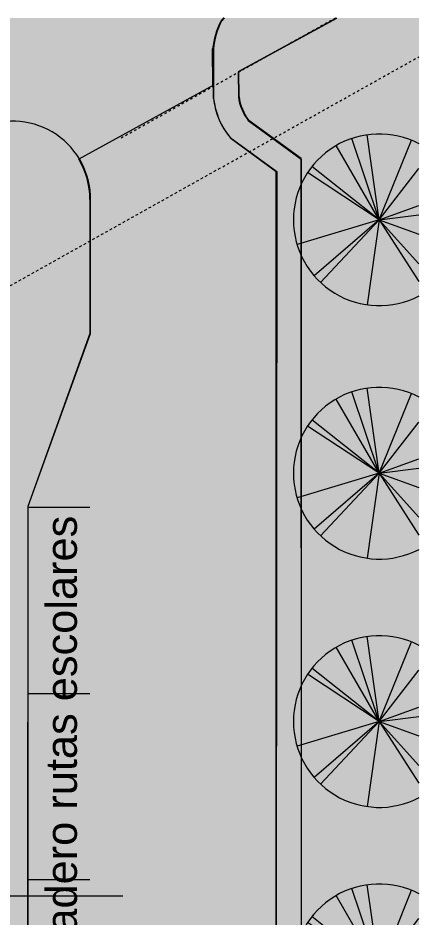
# Model space of a CAD drawing. Header units: metres. Extents: x -11.7 to 73.2, y 41.7 to 99.3.
# Drawn here: x 57.02 to 73.16, y 63.12 to 99.33 of the extents above; entities that cross this region are included whole.
import ezdxf

# ---------------------------------------------------------------- set-up
doc = ezdxf.new("R2010")
doc.units = ezdxf.units.M
doc.linetypes.add('Dash dot', pattern=[0.015875, 0.00635, -0.004763, 0, -0.004763])
doc.linetypes.add('Oculto', pattern=[0.006, 0.004, -0.002])
for name, color, linetype, lineweight in [('A-DETL', 3, 'Continuous', 5), ('A-DETL-3', 151, 'Continuous', 5), ('A-DETL-LNOC', 90, 'Oculto', 5), ('A-PISO', 51, 'Continuous', 9), ('A-PISO-ACHU', 8, 'Continuous', 9), ('A-PSAJ-ARBOL', 71, 'Continuous', 5), ('A-TEXT-NOTA', 2, 'Continuous', 5)]:
    doc.layers.add(name, color=color, linetype=linetype, lineweight=lineweight)
doc.styles.add('Arial_4', font='Arial.ttf', dxfattribs={"height": 1.25})

# ---------------------------------------------------------------- blocks, each defined once
blk = doc.blocks.new('M_RPC Tree - Deciduous - Scarlet Oak - 12_5 Meters-1355777-Nivel 1')
at = {"layer": 'A-PSAJ-ARBOL'}
for q in [(-1.106, 3.277), (-0.49, 3.423), (-1.739, 2.989), (1.3, 3.205), (-2.889, 1.901), (-2.712, 2.146), (1.596, 2.062), (1.596, 0.579), (-3.312, -0.995), (-2.619, -2.258), (-2.369, -2.519), (-0.491, -3.423), (1.596, 0.206), (1.596, -2.489), (1.596, -1.77), (1.596, -0.573)]:
    blk.add_line((0, 0), q, dxfattribs=at)
for start, end in [(62.4761, 180), (180, 297.5239)]:
    blk.add_arc((0, 0), 3.458, start, end, dxfattribs=at)

msp = doc.modelspace()

# ---------------------------------------------------------------- hatches: boundary and pattern name
at = {"layer": 'A-PISO-ACHU'}
h = msp.add_hatch(color=256, dxfattribs=at)
h.paths.add_polyline_path([(-5.714, 41.658), (19.599, 41.658), (19.605, 42.464), (40.933, 42.478), (40.946, 41.658), (44.914, 41.658), (44.914, 42.48), (49.914, 42.481), (49.914, 42.473), (54.904, 42.467), (54.904, 41.658), (54.914, 41.658), (54.914, 42.487), (58.671, 42.49), (57.849, 43.512), (57.759, 43.633), (57.679, 43.76), (57.608, 43.893), (57.547, 44.031), (57.497, 44.173), (57.458, 44.319), (57.43, 44.467), (57.413, 44.616), (57.408, 44.767), (57.416, 57.285), (57.416, 79.65), (59.917, 86.617), (59.925, 86.624), (59.917, 86.63), (59.917, 92.022), (59.937, 92.025), (59.938, 92.176), (59.913, 92.171), (59.911, 92.211), (59.893, 92.408), (59.857, 92.628), (59.826, 92.772), (59.775, 92.954), (59.72, 93.115), (59.744, 93.126), (59.671, 93.306), (59.587, 93.481), (59.489, 93.654), (59.488, 93.656), (59.386, 93.814), (59.271, 93.971), (59.146, 94.12), (59.012, 94.261), (58.87, 94.394), (58.719, 94.517), (58.562, 94.631), (58.397, 94.735), (58.227, 94.828), (58.05, 94.911), (57.87, 94.983), (57.685, 95.043), (57.496, 95.092), (57.305, 95.129), (57.079, 95.156), (56.886, 95.167), (56.707, 95.167), (56.506, 95.154), (56.311, 95.129), (56.119, 95.092), (55.93, 95.043), (55.744, 94.983), (55.563, 94.911), (55.393, 94.831), (25.532, 78.496), (-2.224, 62.875), (-2.521, 62.641), (-2.81, 62.398), (-3.092, 62.145), (-3.365, 61.884), (-3.63, 61.615), (-3.887, 61.338), (-4.184, 60.991), (-4.425, 60.691), (-4.656, 60.384), (-4.861, 60.093), (-5.072, 59.772), (-5.273, 59.444), (-5.464, 59.111), (-5.601, 58.856), (-5.77, 58.518), (-5.928, 58.175), (-6.075, 57.827), (-6.227, 57.429), (-6.336, 57.118), (26.988, 75.873), (54.461, 90.902), (54.461, 90.864), (54.482, 90.875), (54.482, 87.45), (54.461, 87.439), (54.461, 46.001), (-5.712, 46.001)], flags=0)
h.paths.add_polyline_path([(67.406, 45.89), (67.409, 50.912), (73.16, 50.909), (73.16, 51.904), (68.416, 51.907), (68.415, 93.643), (68.405, 93.658), (68.398, 93.655), (66.287, 95.202), (66.248, 95.297), (66.229, 95.323), (66.151, 95.451), (66.084, 95.584), (66.026, 95.722), (65.979, 95.864), (65.943, 96.009), (65.938, 96.009), (65.891, 96.157), (65.918, 96.156), (65.916, 97.029), (65.889, 97.163), (69.835, 99.325), (65.321, 99.325), (65.213, 99.199), (65.126, 99.017), (65.053, 98.836), (64.992, 98.651), (64.944, 98.462), (64.907, 98.27), (64.884, 98.083), (64.892, 96.089), (64.918, 95.908), (64.958, 95.718), (65.01, 95.53), (65.075, 95.346), (65.151, 95.167), (65.238, 94.993), (65.337, 94.825), (65.447, 94.664), (65.566, 94.511), (67.438, 93.14), (67.412, 55.141), (65.53, 53.447), (65.421, 53.313), (65.321, 53.172), (65.231, 53.023), (65.157, 52.879), (65.108, 52.773), (65.051, 52.623), (65.004, 52.469), (64.968, 52.313), (64.941, 52.154), (64.926, 51.995), (64.92, 50.253), (64.92, 49.186), (64.917, 49.186), (64.913, 47.95), (64.976, 47.772), (65.051, 47.597), (65.137, 47.428), (65.233, 47.265), (65.34, 47.108), (65.456, 46.957), (65.581, 46.815), (65.715, 46.681), (65.858, 46.555), (66.008, 46.439), (66.165, 46.333), (66.328, 46.236), (66.498, 46.151), (66.672, 46.076), (66.851, 46.012), (67.033, 45.96), (67.218, 45.919)], flags=0)
h.paths.add_polyline_path([(20.152, 57.717), (49.236, 57.717), (49.236, 71.036), (27.997, 59.062), (26.695, 61.379), (20.172, 57.728)], flags=0)
h.paths.add_polyline_path([(-9.942, 67.27), (-9.634, 67.277), (-9.331, 67.295), (-9.026, 67.325), (-8.723, 67.366), (-8.422, 67.419), (22.136, 84.617), (49.022, 99.325), (42.771, 99.325), (20.68, 87.24), (-11.749, 68.989), (-11.749, 67.478), (-11.725, 67.475), (-11.434, 67.435), (-11.123, 67.378), (-10.839, 67.317), (-10.554, 67.291), (-10.248, 67.275)], flags=0)
for points in [[(-11.749, 53.509), (-11.549, 53.533), (-11.256, 53.581), (-10.965, 53.642), (-10.676, 53.714), (-10.392, 53.799), (-10.111, 53.896), (-9.834, 54.005), (-9.563, 54.126), (-9.296, 54.257), (-9.036, 54.4), (-8.782, 54.554), (-8.534, 54.719), (-8.294, 54.894), (-8.062, 55.079), (-7.837, 55.274), (-7.621, 55.478), (-7.414, 55.691), (-7.216, 55.912), (-7.028, 56.142), (-6.849, 56.38), (-6.681, 56.625), (-6.523, 56.877), (-6.377, 57.135), (-6.227, 57.429), (-6.185, 57.543), (-6.054, 57.877), (-5.928, 58.175), (-5.77, 58.518), (-5.601, 58.856), (-5.422, 59.189), (-5.232, 59.516), (-5.032, 59.837), (-4.822, 60.151), (-4.602, 60.458), (-4.373, 60.759), (-4.134, 61.052), (-3.887, 61.338), (-3.63, 61.615), (-3.365, 61.884), (-3.092, 62.145), (-2.81, 62.398), (-2.521, 62.641), (-2.224, 62.875), (25.532, 78.496), (55.413, 94.842), (55.599, 94.927), (55.806, 95.004), (55.956, 95.051), (56.145, 95.098), (56.337, 95.133), (56.53, 95.157), (56.724, 95.168), (56.918, 95.167), (57.113, 95.154), (57.343, 95.121), (57.539, 95.081), (57.717, 95.032), (57.896, 94.972), (58.072, 94.901), (58.245, 94.818), (58.397, 94.735), (58.562, 94.631), (58.719, 94.517), (58.879, 94.385), (59.012, 94.261), (59.146, 94.12), (59.271, 93.971), (59.386, 93.814), (59.488, 93.656), (64.862, 96.6), (64.856, 98.077), (64.884, 98.29), (64.918, 98.468), (64.968, 98.657), (65.029, 98.842), (65.103, 99.023), (65.19, 99.199), (65.298, 99.325), (49.025, 99.325), (22.117, 84.582), (-8.429, 67.363), (-8.73, 67.31), (-9.108, 67.261), (-9.338, 67.238), (-9.643, 67.22), (-9.949, 67.213), (-10.255, 67.217), (-10.56, 67.233), (-10.865, 67.261), (-11.155, 67.326), (-11.448, 67.378), (-11.749, 67.418), (-11.749, 53.533)], [(73.16, 51.904), (73.16, 99.325), (69.835, 99.325), (65.889, 97.163), (65.916, 97.028), (65.916, 96.156), (65.891, 96.156), (65.891, 96.151), (65.939, 96.009), (65.943, 96.009), (65.979, 95.864), (66.027, 95.721), (66.084, 95.584), (66.156, 95.444), (66.248, 95.297), (66.289, 95.196), (68.398, 93.655), (68.405, 93.658), (68.416, 93.642), (68.416, 51.907)], [(62.441, 49.186), (64.92, 49.186), (64.92, 51.834), (64.926, 51.994), (64.941, 52.154), (64.968, 52.313), (65.005, 52.471), (65.051, 52.623), (65.108, 52.773), (65.175, 52.919), (65.251, 53.06), (65.336, 53.196), (65.43, 53.327), (65.533, 53.45), (67.414, 55.142), (67.412, 93.137), (65.596, 94.464), (65.483, 94.604), (65.379, 94.751), (65.284, 94.903), (65.198, 95.061), (65.121, 95.224), (65.055, 95.391), (64.998, 95.561), (64.952, 95.735), (64.916, 95.911), (64.891, 96.089), (64.89, 96.616), (59.49, 93.653), (59.496, 93.643), (59.588, 93.478), (59.671, 93.306), (59.744, 93.126), (59.72, 93.115), (59.775, 92.954), (59.826, 92.772), (59.866, 92.587), (59.894, 92.4), (59.917, 92.172), (59.938, 92.176), (59.937, 92.025), (59.917, 92.022), (59.917, 86.63), (59.925, 86.624), (59.917, 86.617), (57.416, 79.65), (57.416, 49.186), (62.005, 49.186)]]:
    msp.add_hatch(color=256, dxfattribs=at).paths.add_polyline_path(points, flags=0)

# ---------------------------------------------------------------- linework, layer by layer
at = {"layer": 'A-DETL', "linetype": 'Dash dot'}
msp.add_line((69.806, 99.325), (61.146, 94.471), dxfattribs=at)
at = {"layer": 'A-DETL-3'}
for p, q in [((57.414, 79.624), (59.914, 79.624)), ((57.414, 72.124), (59.914, 72.124)), ((57.414, 64.624), (59.914, 64.624)), ((48.491, 63.973), (61.239, 63.973))]:
    msp.add_line(p, q, dxfattribs=at)
at = {"layer": 'A-DETL-LNOC'}
msp.add_line((51.651, 85.71), (73.16, 97.766), dxfattribs=at)
at = {"layer": 'A-PISO'}
for p, q in [((69.835, 99.325), (65.889, 97.163)), ((65.916, 97.168), (69.859, 99.325)), ((64.862, 96.6), (64.856, 98.077)), ((64.884, 98.083), (64.89, 96.101)), ((65.889, 97.163), (65.891, 96.151)), ((65.918, 96.156), (65.916, 97.168)), ((64.89, 96.616), (59.465, 93.643)), ((64.891, 96.089), (64.89, 96.616)), ((66.289, 95.196), (68.416, 93.642)), ((68.416, 93.664), (66.315, 95.202)), ((65.566, 94.511), (67.438, 93.14)), ((67.414, 93.136), (65.596, 94.464)), ((68.432, 51.911), (68.416, 93.664)), ((68.416, 93.642), (68.416, 51.907)), ((67.438, 93.14), (67.412, 55.146)), ((67.414, 55.142), (67.414, 93.136)), ((59.917, 92.022), (59.917, 86.617)), ((59.934, 86.617), (59.938, 92.176)), ((59.917, 86.617), (57.416, 79.65)), ((57.431, 79.662), (59.934, 86.617)), ((57.408, 44.767), (57.431, 79.662)), ((57.416, 79.65), (57.416, 44.756))]:
    msp.add_line(p, q, dxfattribs=at)
for centre, radius, start, end in [((100.805, 69.311), 46.495, 139.7922, 140.007), ((100.814, 69.292), 46.495, 139.7626, 139.9679), ((67.844, 97.804), 3, 152.4258, 174.7799), ((67.871, 97.808), 3, 152.3867, 174.7408), ((67.872, 96.43), 3, 186.297, 219.7758), ((67.873, 96.417), 3, 186.2752, 220.6125), ((67.873, 96.417), 2, 187.6532, 217.6238), ((67.9, 96.421), 2, 187.6142, 217.5848), ((56.806, 92.034), 3.135, 2.608, 116.3852), ((56.782, 92.022), 3.135, 0, 31.1418)]:
    msp.add_arc(centre, radius, start, end, dxfattribs=at)

# ---------------------------------------------------------------- block references
at = {"layer": 'A-PSAJ-ARBOL'}
for p in [(71.564, 91.197), (71.564, 80.992), (71.564, 70.992), (71.564, 60.992)]:
    msp.add_blockref('M_RPC Tree - Deciduous - Scarlet Oak - 12_5 Meters-1355777-Nivel 1', p, dxfattribs=at)

# ---------------------------------------------------------------- texts
at = {"layer": 'A-TEXT-NOTA', "color": 7, "insert": (58.141, 59.967), "char_height": 1.25, "width": 23.93037, "attachment_point": 1, "rotation": 90, "style": 'Arial_4'}
msp.add_mtext('paradero rutas escolares', dxfattribs=at)

doc.saveas('drawing.dxf')
